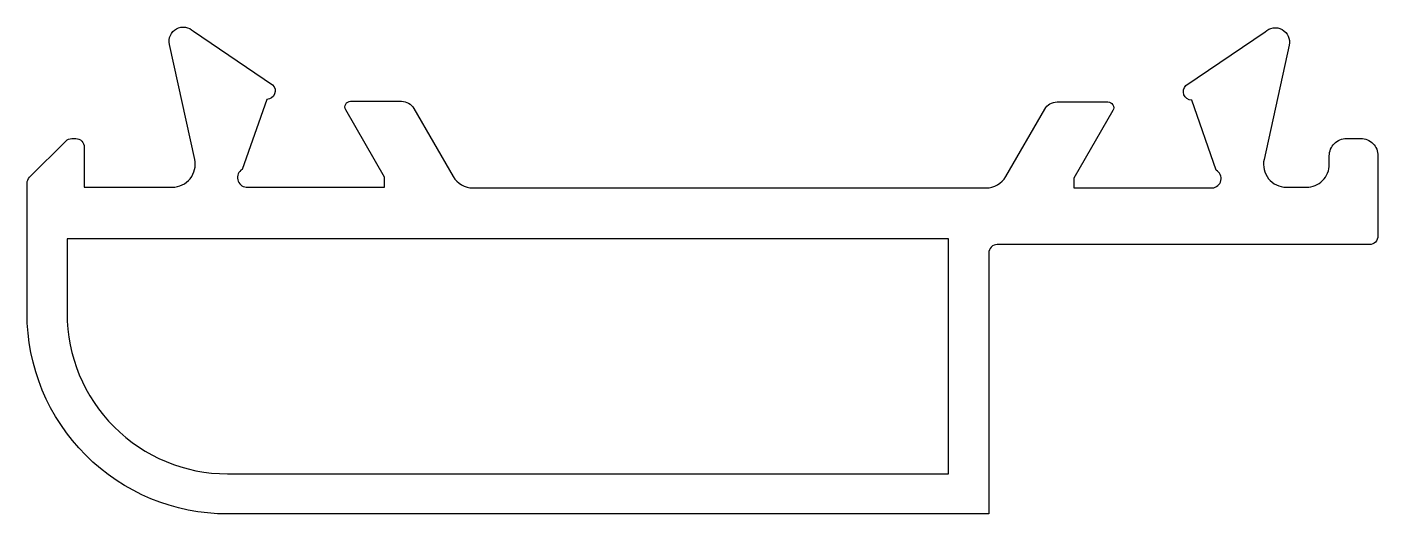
# Model space of a CAD drawing. Extents: x 149.9 to 197.1, y 218.8 to 235.8.
import ezdxf

# ---------------------------------------------------------------- set-up
doc = ezdxf.new("R2010")
doc.units = 0
doc.layers.get('0').update_dxf_attribs({"linetype": 'CONTINUOUS'})

msp = doc.modelspace()

# ---------------------------------------------------------------- linework, layer by layer
for points in [[(149.893, 225.839), (149.893, 230.375, -0.198912), (149.981, 230.587), (151.245, 231.852, -0.198912), (151.457, 231.939), (151.593, 231.939, -0.414214), (151.893, 231.639), (151.893, 230.239), (154.969, 230.239, 0.479188), (155.751, 231.211), (154.868, 235.223, -0.745119), (155.708, 235.684), (158.475, 233.817, -0.660423), (158.273, 233.304), (157.413, 230.861, 0.73592), (157.553, 230.239), (162.385, 230.239), (162.385, 230.585), (161.026, 232.939, -0.57735), (161.199, 233.239), (162.976, 233.239, -0.267949), (163.409, 232.989), (164.781, 230.614, 0.267949), (165.474, 230.214), (183.398, 230.214, 0.267949), (184.091, 230.614), (185.448, 232.964, -0.267949), (185.881, 233.214), (187.658, 233.214, -0.57735), (187.832, 232.914), (186.472, 230.559), (186.472, 230.214), (191.304, 230.214, 0.73592), (191.444, 230.835), (190.584, 233.278, -0.660423), (190.382, 233.791), (193.149, 235.658, -0.745119), (193.99, 235.198), (193.112, 231.211, 0.479188), (193.894, 230.239), (194.593, 230.239, 0.414214), (195.393, 231.039), (195.393, 231.339, -0.414214), (195.993, 231.939), (196.493, 231.939, -0.414214), (197.093, 231.339), (197.093, 228.539, -0.414214), (196.793, 228.239), (183.793, 228.239, 0.414214), (183.493, 227.939), (183.493, 218.839), (156.893, 218.839, -0.414214)], [(156.893, 220.239), (182.093, 220.239), (182.093, 228.439), (151.293, 228.439), (151.293, 225.839, 0.414214)]]:
    msp.add_lwpolyline(points, format="xyb", close=True)

doc.saveas('drawing.dxf')
